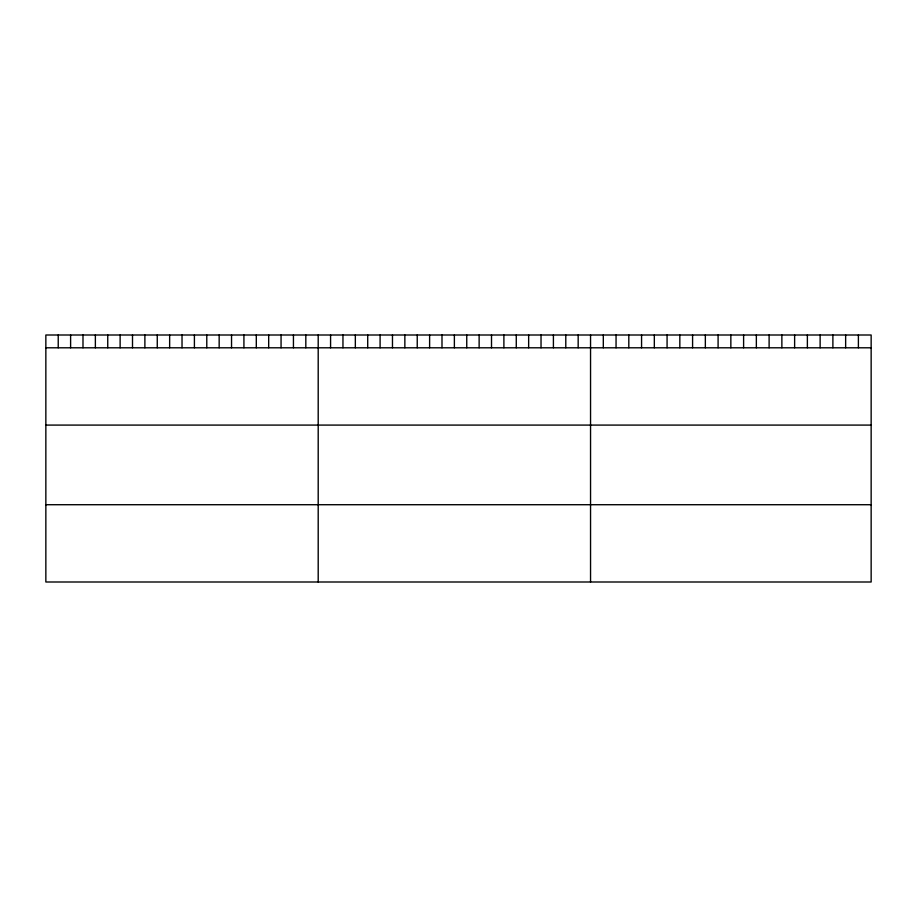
<?xml version="1.0" encoding="UTF-8"?>
<svg xmlns="http://www.w3.org/2000/svg" width="917" height="917" viewBox="0 0 917 917"><rect width="100%" height="100%" fill="white"/><g stroke="black" fill="none" stroke-linecap="round" stroke-linejoin="round"><path stroke-width="1.38" d="M871.15 347.795L871.15 581.997L45.85 581.997L45.85 335.003L871.15 335.003L871.15 347.795L45.85 347.795M45.85 425.087L871.15 425.087M45.85 504.717L871.15 504.717M858.392 335.003L858.392 347.795M845.646 335.003L845.646 347.795M832.888 335.003L832.888 347.795M820.13 335.003L820.13 347.795M807.373 335.003L807.373 347.795M794.626 335.003L794.626 347.795M781.869 335.003L781.869 347.795M769.111 335.003L769.111 347.795M756.353 335.003L756.353 347.795M743.607 335.003L743.607 347.795M730.849 335.003L730.849 347.795M718.091 335.003L718.091 347.795M705.345 335.003L705.345 347.795M692.587 335.003L692.587 347.795M679.829 335.003L679.829 347.795M667.072 335.003L667.072 347.795M654.325 335.003L654.325 347.795M641.568 335.003L641.568 347.795M628.81 335.003L628.81 347.795M616.052 335.003L616.052 347.795M603.306 335.003L603.306 347.795M590.548 335.003L590.548 581.997M578.168 335.003L578.168 347.795M565.789 335.003L565.789 347.795M553.409 335.003L553.409 347.795M541.03 335.003L541.03 347.795M528.65 335.003L528.65 347.795M516.271 335.003L516.271 347.795M503.892 335.003L503.892 347.795M491.512 335.003L491.512 347.795M479.132 335.003L479.132 347.795M466.753 335.003L466.753 347.795M454.373 335.003L454.373 347.795M441.994 335.003L441.994 347.795M429.615 335.003L429.615 347.795M417.235 335.003L417.235 347.795M404.856 335.003L404.856 347.795M392.476 335.003L392.476 347.795M380.097 335.003L380.097 347.795M367.717 335.003L367.717 347.795M355.337 335.003L355.337 347.795M342.958 335.003L342.958 347.795M330.578 335.003L330.578 347.795M318.199 335.003L318.199 581.997M305.82 335.003L305.82 347.795M293.44 335.003L293.44 347.795M281.06 335.003L281.06 347.795M268.681 335.003L268.681 347.795M256.301 335.003L256.301 347.795M243.922 335.003L243.922 347.795M231.542 335.003L231.542 347.795M219.163 335.003L219.163 347.795M206.784 335.003L206.784 347.795M194.404 335.003L194.404 347.795M182.025 335.003L182.025 347.795M169.645 335.003L169.645 347.795M157.265 335.003L157.265 347.795M144.886 335.003L144.886 347.795M132.506 335.003L132.506 347.795M120.127 335.003L120.127 347.795M107.748 335.003L107.748 347.795M95.368 335.003L95.368 347.795M82.989 335.003L82.989 347.795M70.609 335.003L70.609 347.795M58.229 335.003L58.229 347.795"/></g></svg>
